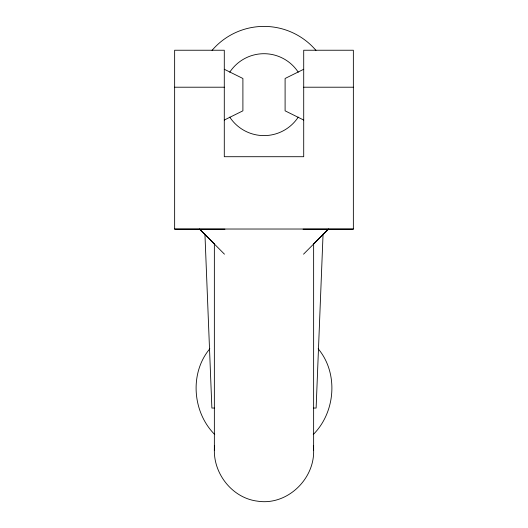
<?xml version="1.0" encoding="UTF-8"?>
<svg xmlns="http://www.w3.org/2000/svg" width="528" height="528" viewBox="0 0 528 528"><rect width="100%" height="100%" fill="white"/><g stroke="black" fill="none" stroke-linecap="round" stroke-linejoin="round"><path stroke-width="0.79" d="M323.057 234.175L316.12 408.045L313.658 408.045M313.639 243.441L313.632 450.245C314.543 479.411 286.823 505.837 257.512 501.158C231.356 497.983 211.688 471.682 214.632 445.771M209.821 348.777C189.361 373.19 192.449 412.229 214.751 434.524M313.249 434.524C335.551 412.229 338.639 373.19 318.179 348.777M313.421 244.141L328.535 229.027L303.534 254.186M303.712 69.267L285.1 78.481L285.1 110.834L303.712 120.047M224.288 120.047L242.9 110.834L242.9 78.481L224.288 69.267M174.643 87.212L224.288 87.212M303.712 87.212L353.357 87.212M174.643 229.027L353.357 229.027M224.948 229.185L174.643 229.185L174.643 50.239L224.288 50.239L224.288 156.71L303.712 156.71L303.712 50.239L353.357 50.239L353.357 229.185L303.052 229.185M214.342 408.045L211.88 408.045L204.943 234.175M214.579 244.141L199.465 229.027L224.466 254.186M313.348 445.771L313.632 450.245M214.361 243.434L214.355 450.239M212.025 50.398A68.284 68.284 0 0 1 315.975 50.398M298.261 117.091A40.953 40.953 0 0 1 229.739 117.091M229.739 72.224A40.953 40.953 0 0 1 298.261 72.224"/></g></svg>
